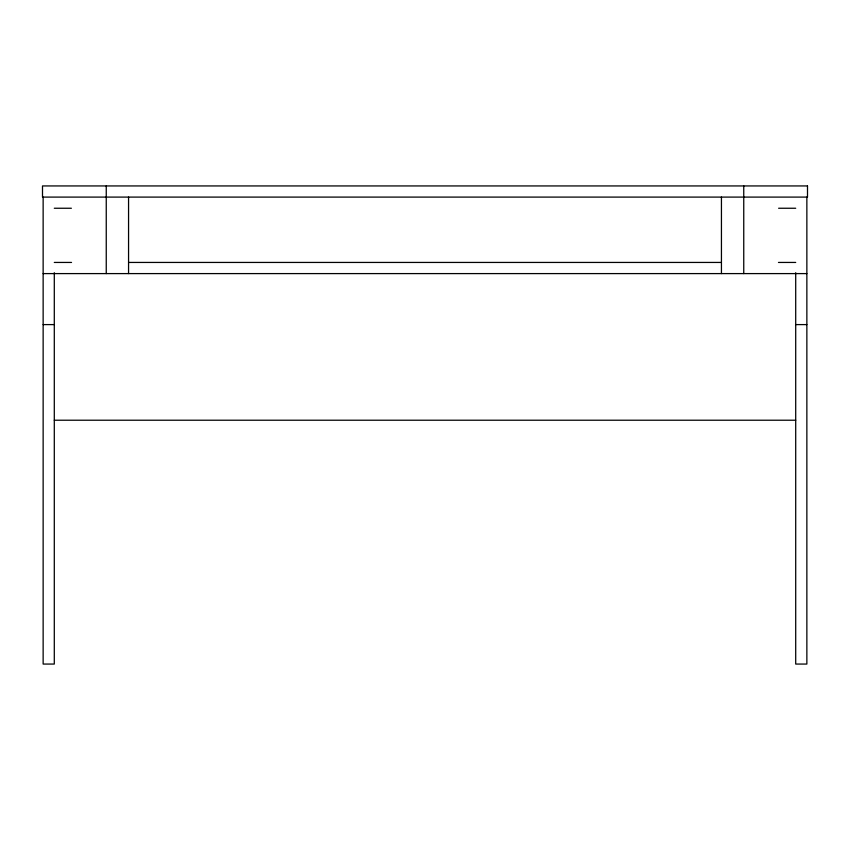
<?xml version="1.0" encoding="UTF-8"?>
<svg xmlns="http://www.w3.org/2000/svg" width="850" height="850" viewBox="0 0 850 850"><rect width="100%" height="100%" fill="white"/><g stroke="black" fill="none" stroke-linecap="round" stroke-linejoin="round"><path stroke-width="1.27" d="M54.294 208.25L71.389 208.25M778.611 208.25L795.706 208.25M54.294 262.438L71.538 262.438M128.562 262.438L721.438 262.438M778.462 262.438L795.706 262.438M43.138 273.594L806.862 273.594M43.138 324.594L54.294 324.594M795.706 324.594L806.862 324.594M54.294 420.219L795.706 420.219M806.862 197.094L806.862 664.062L795.706 664.062L795.706 272.712M743.75 185.938L743.75 273.594M721.438 197.094L721.438 273.594M128.562 197.094L128.562 273.594M106.25 185.938L106.25 273.594M54.294 272.712L54.294 664.062L43.138 664.062L43.138 197.094M807.5 185.938L42.5 185.938L42.5 197.094L807.5 197.094L807.5 185.938"/></g></svg>
